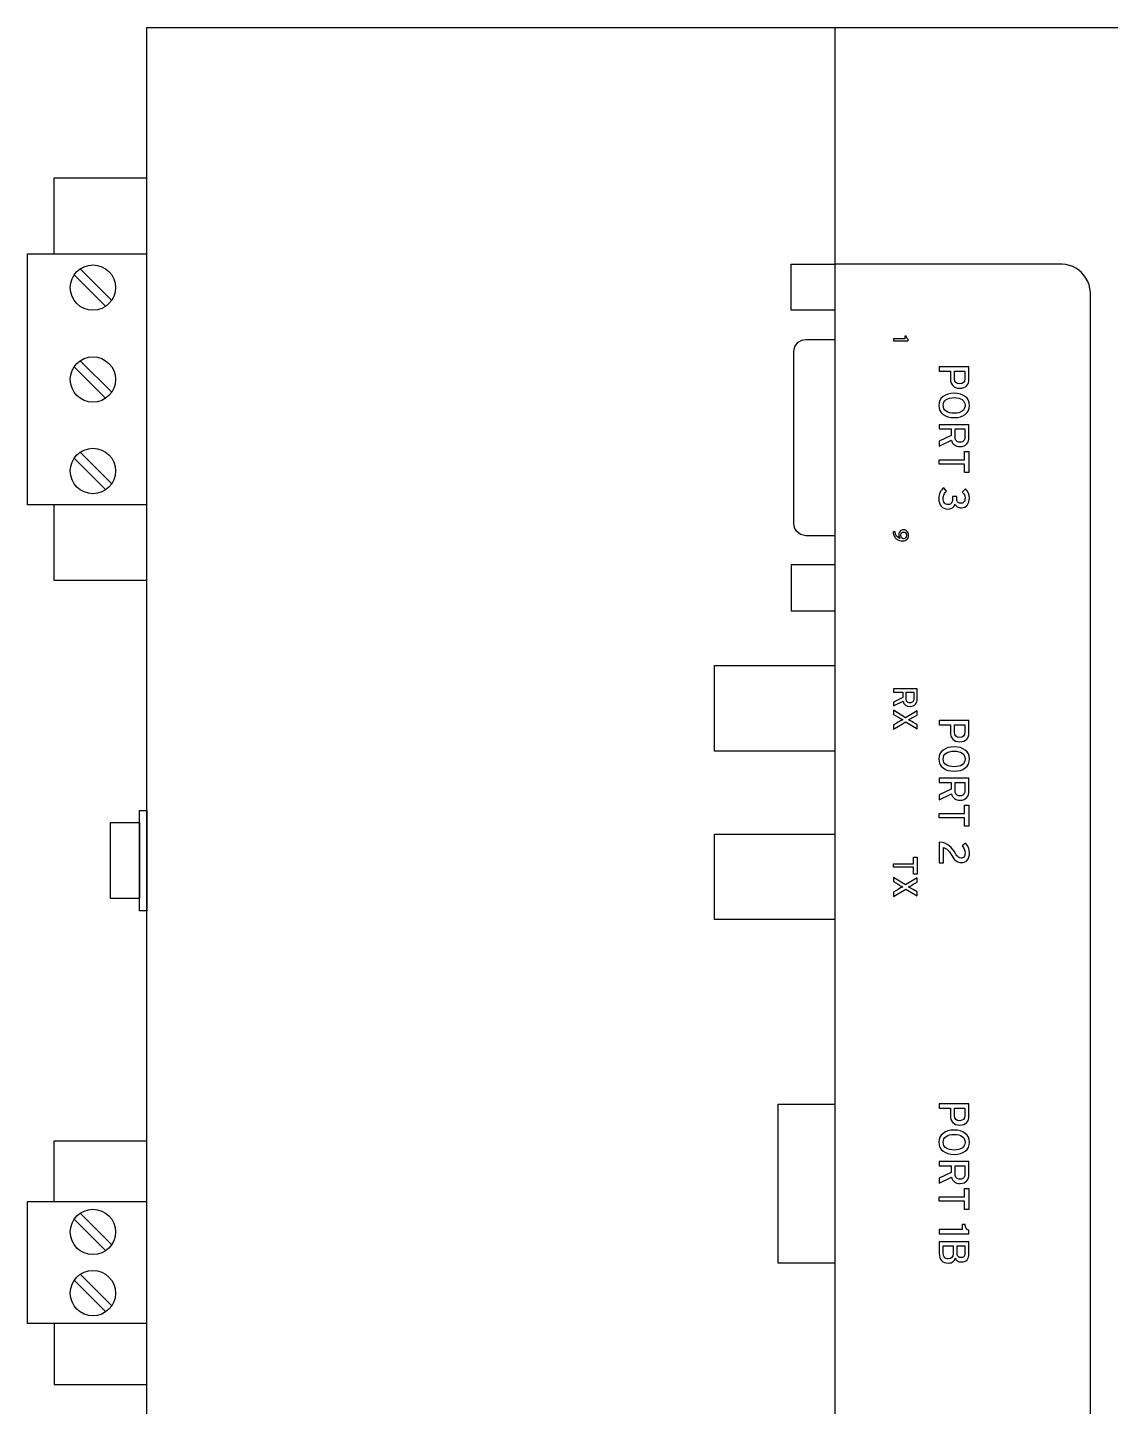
# Model space of a CAD drawing. Extents: x 0.9 to 53.1, y 0.9 to 35.1.
# Drawn here: x 21.652 to 25.193, y 13.093 to 17.604 of the extents above; entities that cross this region are included whole.
import ezdxf

# ---------------------------------------------------------------- set-up
doc = ezdxf.new("R2010")
doc.units = 0
doc.header["$MEASUREMENT"] = 0
doc.layers.add('2.0_____DWG', color=7, linetype='CONTINUOUS')

# ---------------------------------------------------------------- blocks, each defined once
blk = doc.blocks.new('BLK100')
at = {"layer": '2.0_____DWG'}
for points, knots in [([(0.1634, 0.2587), (0.1602, 0.2587), (0.1568, 0.2591), (0.1534, 0.2601), (0.1499, 0.2611), (0.1467, 0.2625), (0.1436, 0.2648), (0.1406, 0.2672), (0.138, 0.2699), (0.1361, 0.2736), (0.1341, 0.2777), (0.1329, 0.2821), (0.1326, 0.2879), (0.1326, 0.2879), (0.1395, 0.2879), (0.1395, 0.2879), (0.1399, 0.2767), (0.1451, 0.2699), (0.1553, 0.2665), (0.1526, 0.2696), (0.1514, 0.2736), (0.1514, 0.2791), (0.1514, 0.2835), (0.1526, 0.2869), (0.1551, 0.2899), (0.1577, 0.2933), (0.1616, 0.2947), (0.1667, 0.2947), (0.1719, 0.2947), (0.176, 0.293), (0.1787, 0.2892), (0.1814, 0.2858), (0.1828, 0.2818), (0.1828, 0.2764), (0.1828, 0.2713), (0.1812, 0.2672), (0.1784, 0.2638), (0.1753, 0.2604), (0.1702, 0.2587), (0.1634, 0.2587)], [0, 0, 0, 0, 1, 1, 1, 2, 2, 2, 3, 3, 3, 4, 4, 4, 5, 5, 5, 6, 6, 6, 7, 7, 7, 8, 8, 8, 9, 9, 9, 10, 10, 10, 11, 11, 11, 12, 12, 12, 13, 13, 13, 13]), ([(0.1668, 0.2658), (0.1694, 0.2658), (0.1714, 0.2669), (0.1731, 0.2686), (0.1748, 0.2703), (0.1756, 0.273), (0.1758, 0.2767), (0.1756, 0.2838), (0.1726, 0.2875), (0.1668, 0.2875), (0.1611, 0.2875), (0.1582, 0.2842), (0.1582, 0.277), (0.1582, 0.2696), (0.1611, 0.2658), (0.1668, 0.2658)], [0, 0, 0, 0, 1, 1, 1, 2, 2, 2, 3, 3, 3, 4, 4, 4, 5, 5, 5, 5])]:
    blk.add_open_spline(points, degree=3, knots=knots, dxfattribs=at)
blk = doc.blocks.new('BLK99')
at = {"layer": '2.0_____DWG'}
blk.add_open_spline([(0.125, 0.1322), (0.125, 0.1322), (0.1623, 0.1322), (0.1623, 0.1322), (0.1623, 0.1322), (0.1623, 0.1404), (0.1623, 0.1404), (0.1623, 0.1404), (0.1672, 0.1404), (0.1672, 0.1404), (0.1673, 0.138), (0.168, 0.136), (0.169, 0.1339), (0.1699, 0.1322), (0.1714, 0.1312), (0.1736, 0.1309), (0.1736, 0.1309), (0.1736, 0.1251), (0.1736, 0.1251), (0.1736, 0.1251), (0.125, 0.1251), (0.125, 0.1251), (0.125, 0.1251), (0.125, 0.1322), (0.125, 0.1322)], degree=3, knots=[0, 0, 0, 0, 1, 1, 1, 2, 2, 2, 3, 3, 3, 4, 4, 4, 5, 5, 5, 6, 6, 6, 7, 7, 7, 8, 8, 8, 8], dxfattribs=at)
blk = doc.blocks.new('BLK98')
at = {"layer": '2.0_____DWG'}
for points, knots in [([(0.2806, 0.2957), (0.2682, 0.296), (0.2606, 0.3014), (0.2579, 0.3123), (0.2579, 0.3123), (0.2262, 0.297), (0.2262, 0.297), (0.2262, 0.297), (0.2262, 0.3099), (0.2262, 0.3099), (0.2262, 0.3099), (0.2569, 0.3248), (0.2569, 0.3248), (0.2569, 0.3248), (0.2569, 0.3418), (0.2569, 0.3418), (0.2569, 0.3418), (0.2262, 0.3418), (0.2262, 0.3418), (0.2262, 0.3418), (0.2262, 0.353), (0.2262, 0.353), (0.2262, 0.353), (0.304, 0.353), (0.304, 0.353), (0.304, 0.353), (0.304, 0.3201), (0.304, 0.3201), (0.304, 0.3133), (0.3021, 0.3075), (0.2984, 0.3028), (0.2947, 0.2981), (0.2887, 0.2957), (0.2806, 0.2957)], [0, 0, 0, 0, 1, 1, 1, 2, 2, 2, 3, 3, 3, 4, 4, 4, 5, 5, 5, 6, 6, 6, 7, 7, 7, 8, 8, 8, 9, 9, 9, 10, 10, 10, 11, 11, 11, 11]), ([(0.2804, 0.3072), (0.2845, 0.3072), (0.2877, 0.3082), (0.2897, 0.3106), (0.292, 0.313), (0.293, 0.316), (0.293, 0.3201), (0.293, 0.3201), (0.293, 0.3418), (0.293, 0.3418), (0.293, 0.3418), (0.2679, 0.3418), (0.2679, 0.3418), (0.2679, 0.3418), (0.2679, 0.3201), (0.2679, 0.3201), (0.2679, 0.316), (0.2689, 0.313), (0.2709, 0.3106), (0.273, 0.3086), (0.2762, 0.3072), (0.2804, 0.3072)], [0, 0, 0, 0, 1, 1, 1, 2, 2, 2, 3, 3, 3, 4, 4, 4, 5, 5, 5, 6, 6, 6, 7, 7, 7, 7]), ([(0.2262, 0.2346), (0.2262, 0.2346), (0.2413, 0.2435), (0.2413, 0.2435), (0.2475, 0.2469), (0.2528, 0.2496), (0.257, 0.2519), (0.2528, 0.254), (0.2475, 0.2567), (0.2413, 0.2604), (0.2413, 0.2604), (0.2262, 0.2692), (0.2262, 0.2692), (0.2262, 0.2692), (0.2262, 0.2828), (0.2262, 0.2828), (0.2262, 0.2828), (0.2662, 0.2587), (0.2662, 0.2587), (0.2662, 0.2587), (0.304, 0.2811), (0.304, 0.2811), (0.304, 0.2811), (0.304, 0.2672), (0.304, 0.2672), (0.304, 0.2672), (0.2914, 0.2604), (0.2914, 0.2604), (0.2852, 0.2567), (0.2799, 0.254), (0.2755, 0.2516), (0.2797, 0.2496), (0.285, 0.2469), (0.2914, 0.2431), (0.2914, 0.2431), (0.304, 0.236), (0.304, 0.236), (0.304, 0.236), (0.304, 0.2221), (0.304, 0.2221), (0.304, 0.2221), (0.2664, 0.2448), (0.2664, 0.2448), (0.2664, 0.2448), (0.2262, 0.2207), (0.2262, 0.2207), (0.2262, 0.2207), (0.2262, 0.2346), (0.2262, 0.2346)], [0, 0, 0, 0, 1, 1, 1, 2, 2, 2, 3, 3, 3, 4, 4, 4, 5, 5, 5, 6, 6, 6, 7, 7, 7, 8, 8, 8, 9, 9, 9, 10, 10, 10, 11, 11, 11, 12, 12, 12, 13, 13, 13, 14, 14, 14, 15, 15, 15, 16, 16, 16, 16])]:
    blk.add_open_spline(points, degree=3, knots=knots, dxfattribs=at)
blk = doc.blocks.new('BLK97')
at = {"layer": '2.0_____DWG'}
blk.add_lwpolyline([(0.2925, 0.3157), (0.2262, 0.3157), (0.2262, 0.3269), (0.2925, 0.3269), (0.2925, 0.3489), (0.304, 0.3489), (0.304, 0.2936), (0.2925, 0.2936)], close=True, dxfattribs=at)
blk.add_open_spline([(0.2262, 0.2346), (0.2262, 0.2346), (0.2413, 0.2435), (0.2413, 0.2435), (0.2475, 0.2469), (0.2528, 0.2496), (0.257, 0.2519), (0.2528, 0.254), (0.2475, 0.2567), (0.2413, 0.2604), (0.2413, 0.2604), (0.2262, 0.2692), (0.2262, 0.2692), (0.2262, 0.2692), (0.2262, 0.2828), (0.2262, 0.2828), (0.2262, 0.2828), (0.2662, 0.2587), (0.2662, 0.2587), (0.2662, 0.2587), (0.304, 0.2811), (0.304, 0.2811), (0.304, 0.2811), (0.304, 0.2672), (0.304, 0.2672), (0.304, 0.2672), (0.2914, 0.2604), (0.2914, 0.2604), (0.2852, 0.2567), (0.2799, 0.254), (0.2755, 0.2516), (0.2797, 0.2496), (0.285, 0.2469), (0.2914, 0.2431), (0.2914, 0.2431), (0.304, 0.236), (0.304, 0.236), (0.304, 0.236), (0.304, 0.2221), (0.304, 0.2221), (0.304, 0.2221), (0.2664, 0.2448), (0.2664, 0.2448), (0.2664, 0.2448), (0.2262, 0.2207), (0.2262, 0.2207), (0.2262, 0.2207), (0.2262, 0.2346), (0.2262, 0.2346)], degree=3, knots=[0, 0, 0, 0, 1, 1, 1, 2, 2, 2, 3, 3, 3, 4, 4, 4, 5, 5, 5, 6, 6, 6, 7, 7, 7, 8, 8, 8, 9, 9, 9, 10, 10, 10, 11, 11, 11, 12, 12, 12, 13, 13, 13, 14, 14, 14, 15, 15, 15, 16, 16, 16, 16], dxfattribs=at)
blk = doc.blocks.new('BLK95')
at = {"layer": '2.0_____DWG'}
blk.add_lwpolyline([(0.2094, 0.3282), (0.1265, 0.3282), (0.1265, 0.3421), (0.2094, 0.3421), (0.2094, 0.3696), (0.2236, 0.3696), (0.2236, 0.3008), (0.2094, 0.3008)], close=True, dxfattribs=at)
for points, knots in [([(0.1933, 0.5764), (0.1833, 0.5768), (0.1756, 0.5795), (0.1706, 0.5853), (0.1653, 0.591), (0.1628, 0.5985), (0.1628, 0.6076), (0.1628, 0.6076), (0.1628, 0.6324), (0.1628, 0.6324), (0.1628, 0.6324), (0.1265, 0.6324), (0.1265, 0.6324), (0.1265, 0.6324), (0.1265, 0.6463), (0.1265, 0.6463), (0.1265, 0.6463), (0.2236, 0.6463), (0.2236, 0.6463), (0.2236, 0.6463), (0.2236, 0.607), (0.2236, 0.607), (0.2236, 0.5978), (0.2213, 0.5907), (0.2162, 0.5853), (0.2111, 0.5795), (0.2035, 0.5768), (0.1933, 0.5764)], [0, 0, 0, 0, 1, 1, 1, 2, 2, 2, 3, 3, 3, 4, 4, 4, 5, 5, 5, 6, 6, 6, 7, 7, 7, 8, 8, 8, 9, 9, 9, 9]), ([(0.1933, 0.591), (0.2043, 0.5914), (0.2099, 0.5964), (0.2099, 0.607), (0.2099, 0.607), (0.2099, 0.6324), (0.2099, 0.6324), (0.2099, 0.6324), (0.1763, 0.6324), (0.1763, 0.6324), (0.1763, 0.6324), (0.1763, 0.607), (0.1763, 0.607), (0.1765, 0.5964), (0.1823, 0.591), (0.1933, 0.591)], [0, 0, 0, 0, 1, 1, 1, 2, 2, 2, 3, 3, 3, 4, 4, 4, 5, 5, 5, 5]), ([(0.1751, 0.4805), (0.16, 0.4805), (0.148, 0.4842), (0.139, 0.491), (0.1299, 0.4981), (0.1251, 0.5079), (0.125, 0.5205), (0.1251, 0.5327), (0.1299, 0.5422), (0.139, 0.5493), (0.148, 0.5564), (0.16, 0.5602), (0.1751, 0.5602), (0.1901, 0.5602), (0.2023, 0.5564), (0.2112, 0.5493), (0.2204, 0.5422), (0.225, 0.5327), (0.2252, 0.5205), (0.225, 0.5079), (0.2204, 0.4981), (0.2112, 0.491), (0.2023, 0.4842), (0.1901, 0.4805), (0.1751, 0.4805)], [0, 0, 0, 0, 1, 1, 1, 2, 2, 2, 3, 3, 3, 4, 4, 4, 5, 5, 5, 6, 6, 6, 7, 7, 7, 8, 8, 8, 8]), ([(0.1751, 0.4947), (0.1862, 0.4947), (0.195, 0.4971), (0.2012, 0.5012), (0.2075, 0.5056), (0.2106, 0.512), (0.2107, 0.5205), (0.2106, 0.5286), (0.2075, 0.5347), (0.2012, 0.5391), (0.195, 0.5436), (0.1862, 0.5459), (0.1751, 0.5459), (0.1641, 0.5459), (0.1555, 0.5436), (0.1492, 0.5391), (0.1428, 0.5347), (0.1394, 0.5286), (0.1394, 0.5205), (0.1394, 0.512), (0.1428, 0.5056), (0.1492, 0.5012), (0.1555, 0.4971), (0.1641, 0.4947), (0.1751, 0.4947)], [0, 0, 0, 0, 1, 1, 1, 2, 2, 2, 3, 3, 3, 4, 4, 4, 5, 5, 5, 6, 6, 6, 7, 7, 7, 8, 8, 8, 8]), ([(0.1946, 0.3855), (0.179, 0.3859), (0.1695, 0.3927), (0.1662, 0.4062), (0.1662, 0.4062), (0.1265, 0.3869), (0.1265, 0.3869), (0.1265, 0.3869), (0.1265, 0.4032), (0.1265, 0.4032), (0.1265, 0.4032), (0.165, 0.4218), (0.165, 0.4218), (0.165, 0.4218), (0.165, 0.4432), (0.165, 0.4432), (0.165, 0.4432), (0.1265, 0.4432), (0.1265, 0.4432), (0.1265, 0.4432), (0.1265, 0.4571), (0.1265, 0.4571), (0.1265, 0.4571), (0.2236, 0.4571), (0.2236, 0.4571), (0.2236, 0.4571), (0.2236, 0.4157), (0.2236, 0.4157), (0.2236, 0.4072), (0.2214, 0.4001), (0.2167, 0.3944), (0.2121, 0.3886), (0.2046, 0.3855), (0.1946, 0.3855)], [0, 0, 0, 0, 1, 1, 1, 2, 2, 2, 3, 3, 3, 4, 4, 4, 5, 5, 5, 6, 6, 6, 7, 7, 7, 8, 8, 8, 9, 9, 9, 10, 10, 10, 11, 11, 11, 11]), ([(0.1941, 0.3998), (0.1994, 0.3998), (0.2033, 0.4011), (0.2058, 0.4042), (0.2085, 0.4069), (0.2099, 0.4106), (0.2099, 0.4157), (0.2099, 0.4157), (0.2099, 0.4432), (0.2099, 0.4432), (0.2099, 0.4432), (0.1787, 0.4432), (0.1787, 0.4432), (0.1787, 0.4432), (0.1787, 0.4157), (0.1787, 0.4157), (0.1787, 0.411), (0.1799, 0.4069), (0.1824, 0.4042), (0.185, 0.4011), (0.1889, 0.3998), (0.1941, 0.3998)], [0, 0, 0, 0, 1, 1, 1, 2, 2, 2, 3, 3, 3, 4, 4, 4, 5, 5, 5, 6, 6, 6, 7, 7, 7, 7]), ([(0.1265, 0.235), (0.1265, 0.235), (0.2011, 0.235), (0.2011, 0.235), (0.2011, 0.235), (0.2011, 0.2516), (0.2011, 0.2516), (0.2011, 0.2516), (0.2111, 0.2516), (0.2111, 0.2516), (0.2114, 0.2469), (0.2126, 0.2424), (0.2145, 0.2391), (0.2163, 0.2353), (0.2194, 0.2333), (0.2236, 0.2323), (0.2236, 0.2323), (0.2236, 0.2211), (0.2236, 0.2211), (0.2236, 0.2211), (0.1265, 0.2211), (0.1265, 0.2211), (0.1265, 0.2211), (0.1265, 0.235), (0.1265, 0.235)], [0, 0, 0, 0, 1, 1, 1, 2, 2, 2, 3, 3, 3, 4, 4, 4, 5, 5, 5, 6, 6, 6, 7, 7, 7, 8, 8, 8, 8]), ([(0.1563, 0.1251), (0.1365, 0.1251), (0.1265, 0.136), (0.1265, 0.1573), (0.1265, 0.1573), (0.1265, 0.1946), (0.1265, 0.1946), (0.1265, 0.1946), (0.2236, 0.1946), (0.2236, 0.1946), (0.2236, 0.1946), (0.2236, 0.156), (0.2236, 0.156), (0.2236, 0.1383), (0.2151, 0.1292), (0.1984, 0.1289), (0.1936, 0.1289), (0.1895, 0.1299), (0.1863, 0.1322), (0.1831, 0.1343), (0.1807, 0.1373), (0.1789, 0.1407), (0.178, 0.137), (0.1758, 0.1333), (0.1721, 0.1299), (0.1684, 0.1268), (0.1631, 0.1251), (0.1563, 0.1251)], [0, 0, 0, 0, 1, 1, 1, 2, 2, 2, 3, 3, 3, 4, 4, 4, 5, 5, 5, 6, 6, 6, 7, 7, 7, 8, 8, 8, 9, 9, 9, 9]), ([(0.1558, 0.139), (0.1665, 0.1394), (0.1719, 0.1448), (0.1721, 0.1556), (0.1721, 0.1556), (0.1721, 0.1814), (0.1721, 0.1814), (0.1721, 0.1814), (0.1397, 0.1814), (0.1397, 0.1814), (0.1397, 0.1814), (0.1397, 0.156), (0.1397, 0.156), (0.1397, 0.1499), (0.1412, 0.1455), (0.1443, 0.1428), (0.1472, 0.1404), (0.1511, 0.139), (0.1558, 0.139)], [0, 0, 0, 0, 1, 1, 1, 2, 2, 2, 3, 3, 3, 4, 4, 4, 5, 5, 5, 6, 6, 6, 6]), ([(0.1977, 0.1431), (0.2012, 0.1431), (0.2043, 0.1438), (0.2068, 0.1458), (0.209, 0.1478), (0.2102, 0.1512), (0.2104, 0.156), (0.2104, 0.156), (0.2104, 0.1814), (0.2104, 0.1814), (0.2104, 0.1814), (0.1851, 0.1814), (0.1851, 0.1814), (0.1851, 0.1814), (0.1851, 0.156), (0.1851, 0.156), (0.1851, 0.1536), (0.1856, 0.1516), (0.1863, 0.1499), (0.187, 0.1485), (0.188, 0.1472), (0.1892, 0.1458), (0.1914, 0.1438), (0.1943, 0.1431), (0.1977, 0.1431)], [0, 0, 0, 0, 1, 1, 1, 2, 2, 2, 3, 3, 3, 4, 4, 4, 5, 5, 5, 6, 6, 6, 7, 7, 7, 8, 8, 8, 8])]:
    blk.add_open_spline(points, degree=3, knots=knots, dxfattribs=at)
blk = doc.blocks.new('BLK94')
at = {"layer": '2.0_____DWG'}
blk.add_lwpolyline([(0.2094, 0.273), (0.1265, 0.273), (0.1265, 0.2869), (0.2094, 0.2869), (0.2094, 0.3143), (0.2236, 0.3143), (0.2236, 0.2455), (0.2094, 0.2455)], close=True, dxfattribs=at)
for points, knots in [([(0.1933, 0.5212), (0.1833, 0.5215), (0.1756, 0.5242), (0.1706, 0.53), (0.1653, 0.5358), (0.1628, 0.5432), (0.1628, 0.5524), (0.1628, 0.5524), (0.1628, 0.5771), (0.1628, 0.5771), (0.1628, 0.5771), (0.1265, 0.5771), (0.1265, 0.5771), (0.1265, 0.5771), (0.1265, 0.591), (0.1265, 0.591), (0.1265, 0.591), (0.2236, 0.591), (0.2236, 0.591), (0.2236, 0.591), (0.2236, 0.5517), (0.2236, 0.5517), (0.2236, 0.5425), (0.2213, 0.5354), (0.2162, 0.53), (0.2111, 0.5242), (0.2035, 0.5215), (0.1933, 0.5212)], [0, 0, 0, 0, 1, 1, 1, 2, 2, 2, 3, 3, 3, 4, 4, 4, 5, 5, 5, 6, 6, 6, 7, 7, 7, 8, 8, 8, 9, 9, 9, 9]), ([(0.1933, 0.5358), (0.2043, 0.5361), (0.2099, 0.5412), (0.2099, 0.5517), (0.2099, 0.5517), (0.2099, 0.5771), (0.2099, 0.5771), (0.2099, 0.5771), (0.1763, 0.5771), (0.1763, 0.5771), (0.1763, 0.5771), (0.1763, 0.5517), (0.1763, 0.5517), (0.1765, 0.5412), (0.1823, 0.5358), (0.1933, 0.5358)], [0, 0, 0, 0, 1, 1, 1, 2, 2, 2, 3, 3, 3, 4, 4, 4, 5, 5, 5, 5]), ([(0.1751, 0.4252), (0.16, 0.4252), (0.148, 0.4289), (0.139, 0.4357), (0.1299, 0.4428), (0.1251, 0.4527), (0.125, 0.4652), (0.1251, 0.4774), (0.1299, 0.4869), (0.139, 0.494), (0.148, 0.5012), (0.16, 0.5049), (0.1751, 0.5049), (0.1901, 0.5049), (0.2023, 0.5012), (0.2112, 0.494), (0.2204, 0.4869), (0.225, 0.4774), (0.2252, 0.4652), (0.225, 0.4527), (0.2204, 0.4428), (0.2112, 0.4357), (0.2023, 0.4289), (0.1901, 0.4252), (0.1751, 0.4252)], [0, 0, 0, 0, 1, 1, 1, 2, 2, 2, 3, 3, 3, 4, 4, 4, 5, 5, 5, 6, 6, 6, 7, 7, 7, 8, 8, 8, 8]), ([(0.1751, 0.4395), (0.1862, 0.4395), (0.195, 0.4418), (0.2012, 0.4459), (0.2075, 0.4503), (0.2106, 0.4567), (0.2107, 0.4652), (0.2106, 0.4734), (0.2075, 0.4795), (0.2012, 0.4839), (0.195, 0.4883), (0.1862, 0.4907), (0.1751, 0.4907), (0.1641, 0.4907), (0.1555, 0.4883), (0.1492, 0.4839), (0.1428, 0.4795), (0.1394, 0.4734), (0.1394, 0.4652), (0.1394, 0.4567), (0.1428, 0.4503), (0.1492, 0.4459), (0.1555, 0.4418), (0.1641, 0.4395), (0.1751, 0.4395)], [0, 0, 0, 0, 1, 1, 1, 2, 2, 2, 3, 3, 3, 4, 4, 4, 5, 5, 5, 6, 6, 6, 7, 7, 7, 8, 8, 8, 8]), ([(0.1946, 0.3303), (0.179, 0.3306), (0.1695, 0.3374), (0.1662, 0.351), (0.1662, 0.351), (0.1265, 0.3316), (0.1265, 0.3316), (0.1265, 0.3316), (0.1265, 0.3479), (0.1265, 0.3479), (0.1265, 0.3479), (0.165, 0.3666), (0.165, 0.3666), (0.165, 0.3666), (0.165, 0.3879), (0.165, 0.3879), (0.165, 0.3879), (0.1265, 0.3879), (0.1265, 0.3879), (0.1265, 0.3879), (0.1265, 0.4018), (0.1265, 0.4018), (0.1265, 0.4018), (0.2236, 0.4018), (0.2236, 0.4018), (0.2236, 0.4018), (0.2236, 0.3604), (0.2236, 0.3604), (0.2236, 0.352), (0.2214, 0.3448), (0.2167, 0.3391), (0.2121, 0.3333), (0.2046, 0.3303), (0.1946, 0.3303)], [0, 0, 0, 0, 1, 1, 1, 2, 2, 2, 3, 3, 3, 4, 4, 4, 5, 5, 5, 6, 6, 6, 7, 7, 7, 8, 8, 8, 9, 9, 9, 10, 10, 10, 11, 11, 11, 11]), ([(0.1941, 0.3445), (0.1994, 0.3445), (0.2033, 0.3459), (0.2058, 0.3489), (0.2085, 0.3516), (0.2099, 0.3554), (0.2099, 0.3604), (0.2099, 0.3604), (0.2099, 0.3879), (0.2099, 0.3879), (0.2099, 0.3879), (0.1787, 0.3879), (0.1787, 0.3879), (0.1787, 0.3879), (0.1787, 0.3604), (0.1787, 0.3604), (0.1787, 0.3557), (0.1799, 0.3516), (0.1824, 0.3489), (0.185, 0.3459), (0.1889, 0.3445), (0.1941, 0.3445)], [0, 0, 0, 0, 1, 1, 1, 2, 2, 2, 3, 3, 3, 4, 4, 4, 5, 5, 5, 6, 6, 6, 7, 7, 7, 7]), ([(0.1265, 0.1926), (0.1404, 0.1919), (0.1514, 0.1879), (0.1592, 0.1811), (0.167, 0.174), (0.1736, 0.1658), (0.179, 0.1563), (0.1828, 0.1499), (0.1862, 0.1458), (0.1889, 0.1434), (0.1916, 0.1414), (0.1946, 0.1404), (0.198, 0.1404), (0.2019, 0.1404), (0.205, 0.1417), (0.2072, 0.1444), (0.2096, 0.1472), (0.2107, 0.1519), (0.2107, 0.1584), (0.2106, 0.1668), (0.2073, 0.1746), (0.2011, 0.1811), (0.2011, 0.1811), (0.2121, 0.1902), (0.2121, 0.1902), (0.2206, 0.1811), (0.225, 0.1702), (0.2252, 0.158), (0.2252, 0.1482), (0.2231, 0.1404), (0.2189, 0.1346), (0.2145, 0.1289), (0.2077, 0.1261), (0.1987, 0.1261), (0.1914, 0.1261), (0.1856, 0.1278), (0.1812, 0.1316), (0.1767, 0.1353), (0.1721, 0.1414), (0.1672, 0.1495), (0.1617, 0.1584), (0.1572, 0.1648), (0.1533, 0.1682), (0.1494, 0.1719), (0.1451, 0.174), (0.1406, 0.175), (0.1406, 0.175), (0.1406, 0.1251), (0.1406, 0.1251), (0.1406, 0.1251), (0.1265, 0.1251), (0.1265, 0.1251), (0.1265, 0.1251), (0.1265, 0.1926), (0.1265, 0.1926)], [0, 0, 0, 0, 1, 1, 1, 2, 2, 2, 3, 3, 3, 4, 4, 4, 5, 5, 5, 6, 6, 6, 7, 7, 7, 8, 8, 8, 9, 9, 9, 10, 10, 10, 11, 11, 11, 12, 12, 12, 13, 13, 13, 14, 14, 14, 15, 15, 15, 16, 16, 16, 17, 17, 17, 18, 18, 18, 18])]:
    blk.add_open_spline(points, degree=3, knots=knots, dxfattribs=at)
blk = doc.blocks.new('BLK93')
at = {"layer": '2.0_____DWG'}
blk.add_lwpolyline([(0.2094, 0.2719), (0.1265, 0.2719), (0.1265, 0.2858), (0.2094, 0.2858), (0.2094, 0.3133), (0.2236, 0.3133), (0.2236, 0.2445), (0.2094, 0.2445)], close=True, dxfattribs=at)
for points, knots in [([(0.1933, 0.5202), (0.1833, 0.5205), (0.1756, 0.5232), (0.1706, 0.529), (0.1653, 0.5347), (0.1628, 0.5422), (0.1628, 0.5514), (0.1628, 0.5514), (0.1628, 0.5761), (0.1628, 0.5761), (0.1628, 0.5761), (0.1265, 0.5761), (0.1265, 0.5761), (0.1265, 0.5761), (0.1265, 0.59), (0.1265, 0.59), (0.1265, 0.59), (0.2236, 0.59), (0.2236, 0.59), (0.2236, 0.59), (0.2236, 0.5507), (0.2236, 0.5507), (0.2236, 0.5415), (0.2213, 0.5344), (0.2162, 0.529), (0.2111, 0.5232), (0.2035, 0.5205), (0.1933, 0.5202)], [0, 0, 0, 0, 1, 1, 1, 2, 2, 2, 3, 3, 3, 4, 4, 4, 5, 5, 5, 6, 6, 6, 7, 7, 7, 8, 8, 8, 9, 9, 9, 9]), ([(0.1933, 0.5347), (0.2043, 0.5351), (0.2099, 0.5402), (0.2099, 0.5507), (0.2099, 0.5507), (0.2099, 0.5761), (0.2099, 0.5761), (0.2099, 0.5761), (0.1763, 0.5761), (0.1763, 0.5761), (0.1763, 0.5761), (0.1763, 0.5507), (0.1763, 0.5507), (0.1765, 0.5402), (0.1823, 0.5347), (0.1933, 0.5347)], [0, 0, 0, 0, 1, 1, 1, 2, 2, 2, 3, 3, 3, 4, 4, 4, 5, 5, 5, 5]), ([(0.1751, 0.4242), (0.16, 0.4242), (0.148, 0.4279), (0.139, 0.4347), (0.1299, 0.4418), (0.1251, 0.4517), (0.125, 0.4642), (0.1251, 0.4764), (0.1299, 0.4859), (0.139, 0.493), (0.148, 0.5001), (0.16, 0.5039), (0.1751, 0.5039), (0.1901, 0.5039), (0.2023, 0.5001), (0.2112, 0.493), (0.2204, 0.4859), (0.225, 0.4764), (0.2252, 0.4642), (0.225, 0.4517), (0.2204, 0.4418), (0.2112, 0.4347), (0.2023, 0.4279), (0.1901, 0.4242), (0.1751, 0.4242)], [0, 0, 0, 0, 1, 1, 1, 2, 2, 2, 3, 3, 3, 4, 4, 4, 5, 5, 5, 6, 6, 6, 7, 7, 7, 8, 8, 8, 8]), ([(0.1751, 0.4384), (0.1862, 0.4384), (0.195, 0.4408), (0.2012, 0.4449), (0.2075, 0.4493), (0.2106, 0.4557), (0.2107, 0.4642), (0.2106, 0.4723), (0.2075, 0.4784), (0.2012, 0.4829), (0.195, 0.4873), (0.1862, 0.4896), (0.1751, 0.4896), (0.1641, 0.4896), (0.1555, 0.4873), (0.1492, 0.4829), (0.1428, 0.4784), (0.1394, 0.4723), (0.1394, 0.4642), (0.1394, 0.4557), (0.1428, 0.4493), (0.1492, 0.4449), (0.1555, 0.4408), (0.1641, 0.4384), (0.1751, 0.4384)], [0, 0, 0, 0, 1, 1, 1, 2, 2, 2, 3, 3, 3, 4, 4, 4, 5, 5, 5, 6, 6, 6, 7, 7, 7, 8, 8, 8, 8]), ([(0.1946, 0.3293), (0.179, 0.3296), (0.1695, 0.3364), (0.1662, 0.3499), (0.1662, 0.3499), (0.1265, 0.3306), (0.1265, 0.3306), (0.1265, 0.3306), (0.1265, 0.3469), (0.1265, 0.3469), (0.1265, 0.3469), (0.165, 0.3655), (0.165, 0.3655), (0.165, 0.3655), (0.165, 0.3869), (0.165, 0.3869), (0.165, 0.3869), (0.1265, 0.3869), (0.1265, 0.3869), (0.1265, 0.3869), (0.1265, 0.4008), (0.1265, 0.4008), (0.1265, 0.4008), (0.2236, 0.4008), (0.2236, 0.4008), (0.2236, 0.4008), (0.2236, 0.3594), (0.2236, 0.3594), (0.2236, 0.351), (0.2214, 0.3438), (0.2167, 0.3381), (0.2121, 0.3323), (0.2046, 0.3293), (0.1946, 0.3293)], [0, 0, 0, 0, 1, 1, 1, 2, 2, 2, 3, 3, 3, 4, 4, 4, 5, 5, 5, 6, 6, 6, 7, 7, 7, 8, 8, 8, 9, 9, 9, 10, 10, 10, 11, 11, 11, 11]), ([(0.1941, 0.3435), (0.1994, 0.3435), (0.2033, 0.3448), (0.2058, 0.3479), (0.2085, 0.3506), (0.2099, 0.3543), (0.2099, 0.3594), (0.2099, 0.3594), (0.2099, 0.3869), (0.2099, 0.3869), (0.2099, 0.3869), (0.1787, 0.3869), (0.1787, 0.3869), (0.1787, 0.3869), (0.1787, 0.3594), (0.1787, 0.3594), (0.1787, 0.3547), (0.1799, 0.3506), (0.1824, 0.3479), (0.185, 0.3448), (0.1889, 0.3435), (0.1941, 0.3435)], [0, 0, 0, 0, 1, 1, 1, 2, 2, 2, 3, 3, 3, 4, 4, 4, 5, 5, 5, 6, 6, 6, 7, 7, 7, 7]), ([(0.1553, 0.1251), (0.1351, 0.1255), (0.1251, 0.1373), (0.125, 0.1604), (0.1251, 0.1672), (0.1265, 0.1736), (0.1292, 0.1801), (0.1321, 0.1862), (0.136, 0.1909), (0.1411, 0.1943), (0.1411, 0.1943), (0.1504, 0.1838), (0.1504, 0.1838), (0.1467, 0.1804), (0.1439, 0.177), (0.1421, 0.1729), (0.1402, 0.1689), (0.1394, 0.1648), (0.1394, 0.1604), (0.1394, 0.1529), (0.1407, 0.1475), (0.1436, 0.1444), (0.1465, 0.1414), (0.1504, 0.1397), (0.1553, 0.1397), (0.1604, 0.14), (0.1641, 0.1414), (0.1665, 0.1444), (0.1689, 0.1478), (0.1699, 0.1519), (0.1699, 0.157), (0.1699, 0.157), (0.1699, 0.1658), (0.1699, 0.1658), (0.1699, 0.1658), (0.1841, 0.1658), (0.1841, 0.1658), (0.1841, 0.1658), (0.1841, 0.157), (0.1841, 0.157), (0.1841, 0.1526), (0.1853, 0.1492), (0.188, 0.1468), (0.1906, 0.1448), (0.1938, 0.1438), (0.1973, 0.1438), (0.1989, 0.1438), (0.2004, 0.1441), (0.2019, 0.1444), (0.2035, 0.1451), (0.205, 0.1461), (0.2062, 0.1475), (0.2077, 0.1489), (0.2087, 0.1506), (0.2096, 0.1529), (0.2104, 0.155), (0.2109, 0.158), (0.2109, 0.1614), (0.2107, 0.1689), (0.2077, 0.175), (0.2018, 0.1801), (0.2018, 0.1801), (0.2121, 0.1906), (0.2121, 0.1906), (0.2207, 0.1828), (0.2252, 0.1729), (0.2252, 0.1614), (0.2252, 0.1522), (0.2229, 0.1444), (0.2184, 0.1383), (0.2138, 0.1322), (0.2073, 0.1292), (0.1989, 0.1292), (0.1931, 0.1292), (0.1885, 0.1302), (0.1853, 0.1322), (0.1821, 0.1346), (0.1794, 0.1373), (0.1775, 0.1407), (0.1763, 0.136), (0.1738, 0.1322), (0.1701, 0.1295), (0.1663, 0.1268), (0.1614, 0.1255), (0.1553, 0.1251)], [0, 0, 0, 0, 1, 1, 1, 2, 2, 2, 3, 3, 3, 4, 4, 4, 5, 5, 5, 6, 6, 6, 7, 7, 7, 8, 8, 8, 9, 9, 9, 10, 10, 10, 11, 11, 11, 12, 12, 12, 13, 13, 13, 14, 14, 14, 15, 15, 15, 16, 16, 16, 17, 17, 17, 18, 18, 18, 19, 19, 19, 20, 20, 20, 21, 21, 21, 22, 22, 22, 23, 23, 23, 24, 24, 24, 25, 25, 25, 26, 26, 26, 27, 27, 27, 28, 28, 28, 28])]:
    blk.add_open_spline(points, degree=3, knots=knots, dxfattribs=at)

msp = doc.modelspace()

# ---------------------------------------------------------------- linework, layer by layer
at = {"layer": '2.0_____DWG'}
for points in [[(27.8669, 9.1538), (22.0414, 9.1538), (22.0414, 17.6038), (27.8669, 17.6038)], [(21.7383, 16.865), (21.7383, 17.1118), (22.0414, 17.1118)], [(22.0429, 16.0427), (21.6518, 16.0427), (21.6518, 16.8639), (22.0428, 16.8639)], [(24.2924, 16.6795), (24.1497, 16.6795), (24.1497, 16.8297), (24.2924, 16.8297)], [(25.1283, 12.6773), (25.1283, 13.1016), (25.1283, 13.5259), (25.1283, 13.7365), (25.1283, 13.945), (25.1283, 14.151), (25.1283, 14.3538), (25.1283, 14.5526), (25.1283, 14.7469), (25.1283, 14.8422), (25.1283, 14.936), (25.1283, 15.0284), (25.1283, 15.1193), (25.1283, 15.2086), (25.1283, 15.2961), (25.1283, 15.3819), (25.1283, 15.4658), (25.1283, 15.5477), (25.1283, 15.6276), (25.1283, 15.7054), (25.1283, 15.7811), (25.1283, 15.8544), (25.1283, 15.9254), (25.1283, 15.994), (25.1283, 16.06), (25.1283, 16.1235), (25.1283, 16.1843), (25.1283, 16.2423), (25.1283, 16.2975), (25.1283, 16.3498), (25.1283, 16.399), (25.1283, 16.4452), (25.1283, 16.4882), (25.1283, 16.528), (25.1283, 16.5645), (25.1283, 16.5975), (25.1283, 16.6271), (25.1283, 16.6531), (25.1283, 16.6754), (25.1283, 16.694), (25.1283, 16.7088), (25.1283, 16.7198), (25.1283, 16.7267), (25.1283, 16.7296), (25.1283, 16.731), (25.128, 16.7374), (25.1263, 16.7498), (25.1233, 16.7618), (25.1189, 16.773), (25.1134, 16.7836), (25.1066, 16.7933), (25.0989, 16.8021), (25.0902, 16.8098), (25.0807, 16.8164), (25.0704, 16.8218), (25.0595, 16.8259), (25.0479, 16.8285), (25.0359, 16.8297), (25.0335, 16.8297), (25.0323, 16.8297), (25.0295, 16.8297), (25.0252, 16.8297), (25.0194, 16.8297), (25.0121, 16.8297), (24.9937, 16.8297), (24.9703, 16.8297), (24.9426, 16.8297), (24.9111, 16.8297), (24.8763, 16.8297), (24.8388, 16.8297), (24.799, 16.8297), (24.7149, 16.8297), (24.6283, 16.8297), (24.5433, 16.8297), (24.5028, 16.8297), (24.4643, 16.8297), (24.4284, 16.8297), (24.3955, 16.8297), (24.3662, 16.8297), (24.3411, 16.8297), (24.3206, 16.8297), (24.3123, 16.8297), (24.3053, 16.8297), (24.2998, 16.8297), (24.2957, 16.8297), (24.2933, 16.8297), (24.2924, 16.8297)], [(24.2924, 15.9416), (24.197, 15.9416), (24.197, 15.9416), (24.1802, 15.9457), (24.1666, 15.9562), (24.1598, 15.9677), (24.1576, 15.9813), (24.1576, 15.9816), (24.1576, 16.5435), (24.1576, 16.5442), (24.1614, 16.5608), (24.1719, 16.5744), (24.1836, 16.5811), (24.197, 16.5835), (24.197, 16.5835), (24.2924, 16.5835)], [(22.0414, 15.7945), (21.7383, 15.7945), (21.7383, 16.0427)], [(24.2924, 15.8457), (24.1497, 15.8457), (24.1497, 15.6958), (24.2924, 15.6958)], [(24.2924, 15.237), (23.8986, 15.237), (23.8986, 15.5168), (24.2924, 15.5168)], [(24.2924, 14.686), (23.8986, 14.686), (23.8986, 14.9654), (24.2924, 14.9654)], [(24.2924, 13.5616), (24.1068, 13.5616), (24.1068, 14.0818), (24.2924, 14.0818)], [(21.7383, 13.7637), (21.7383, 13.9621), (22.0414, 13.9621)], [(22.0414, 13.3639), (21.6518, 13.3639), (21.6518, 13.7637), (22.0414, 13.7637)], [(21.7383, 13.3639), (21.7383, 13.1652), (22.0414, 13.1652)]]:
    msp.add_lwpolyline(points, dxfattribs=at)
at = {"layer": '2.0_____DWG', "flags": 128}
for points in [[(24.2924, 17.6038), (24.2924, 9.1538)], [(21.9075, 16.6917), (21.8041, 16.7951)], [(21.8236, 16.8148), (21.927, 16.7114)], [(21.8236, 16.514), (21.927, 16.4106)], [(21.9075, 16.3909), (21.8041, 16.4943)], [(21.9075, 16.0915), (21.8041, 16.1949)], [(21.8236, 16.2146), (21.927, 16.1112)], [(21.8236, 13.7254), (21.927, 13.6216)], [(21.9075, 13.6023), (21.8041, 13.7057)], [(21.9075, 13.4022), (21.8041, 13.5057)], [(21.8236, 13.5253), (21.927, 13.4219)]]:
    msp.add_lwpolyline(points, dxfattribs=at)
at = {"layer": '2.0_____DWG'}
for points in [[(22.0414, 14.7148), (22.0179, 14.7148), (22.0179, 15.0427), (22.0414, 15.0427)], [(22.0179, 14.7542), (21.9234, 14.7542), (21.9234, 15.003), (22.0179, 15.003)]]:
    msp.add_lwpolyline(points, close=True, dxfattribs=at)
for centre in [(21.8655, 16.7531), (21.8655, 16.4526), (21.8655, 16.1532), (21.8655, 13.6637), (21.8655, 13.4636)]:
    msp.add_circle(centre, 0.0742, dxfattribs=at)

# ---------------------------------------------------------------- block references
for name, p in [('BLK99', (24.3586, 16.4536)), ('BLK93', (24.5071, 15.9037)), ('BLK100', (24.3501, 15.666)), ('BLK98', (24.2573, 15.0875)), ('BLK94', (24.5071, 14.746)), ('BLK97', (24.2573, 14.5409)), ('BLK95', (24.5071, 13.4368))]:
    msp.add_blockref(name, p, dxfattribs=at)

doc.saveas('drawing.dxf')
